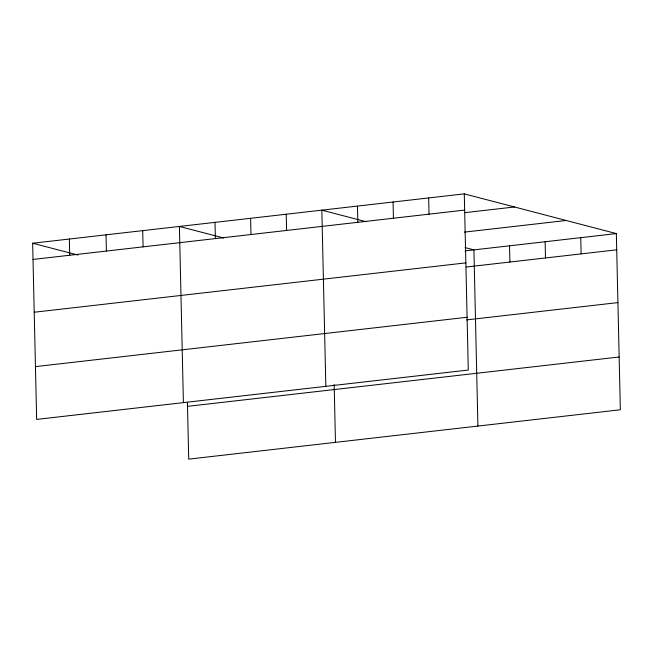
<?xml version="1.0" encoding="UTF-8"?>
<svg xmlns="http://www.w3.org/2000/svg" width="653" height="653" viewBox="0 0 653 653"><rect width="100%" height="100%" fill="white"/><g stroke="black" fill="none" stroke-linecap="round" stroke-linejoin="round"><path stroke-width="0.98" d="M464.283 193.868L468.283 370.047L36.65 419.406L32.65 243.226L464.283 193.868L616.35 233.594L620.35 409.774L188.717 459.132L187.427 402.321M33.017 259.445L464.65 210.086M465.009 212.633L514.466 206.977M464.283 232.133L566.167 220.485M465.009 250.899L616.35 233.594M34.217 312.232L465.85 262.873M466.373 267.012L616.718 249.813M35.45 366.619L467.083 317.26M466.577 319.905L617.918 302.6M187.525 406.346L619.15 356.987M366.121 221.718L321.839 210.152L325.839 386.339M465.058 247.569L473.915 249.879L477.914 426.066M223.685 238.01L179.404 226.444L183.403 402.623M32.65 243.226L77.911 255.054M580.746 237.668L581.113 253.886M545.133 241.732L545.5 257.959M509.52 245.806L509.895 262.033M428.67 197.932L429.037 214.16M393.065 202.006L393.433 218.233M357.452 206.079L357.82 222.306M334.165 384.527L335.471 442.35M286.234 214.225L286.602 230.444M250.621 218.298L250.989 234.517M215.017 222.371L215.384 238.59M142.713 230.64L143.08 246.858M106.031 234.835L106.398 251.054M69.34 239.031L69.708 255.25"/></g></svg>
